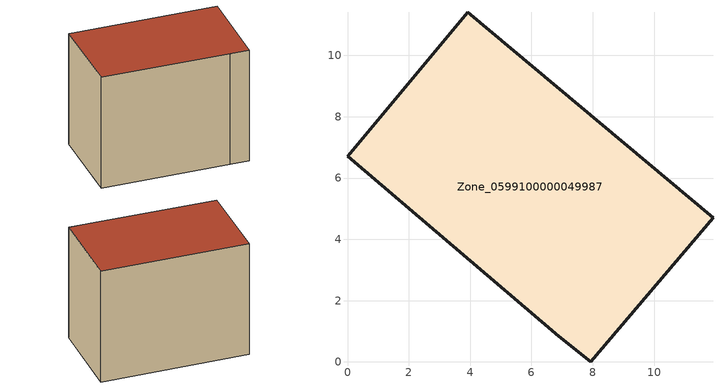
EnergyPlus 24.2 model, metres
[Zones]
Zone_0599100000049987
 floor ground (C_G): 3.93,11.41 11.92,4.7 7.93,0 6.89,0.84 0,6.71 z0
 wall outside (C_F): 6.89,0.84 7.93,0 11.92,4.7 3.93,11.41 0,6.71 6.89,0.84 z0:8.42
 roof outside (C_R): 11.92,4.7 3.93,11.41 0,6.71 6.89,0.84 7.93,0 z8.42
[BUILDING]
Pand.0599100000049987: North Axis=0; Terrain=City; Loads Convergence Tolerance Value=0.04; Temperature Convergence Tolerance Value=0.4; Solar Distribution=FullExterior; Maximum Number of Warmup Days=25; Minimum Number of Warmup Days=1
[Site:Location]
Rotterdam.The.Hague.AP_ZH_NLD Design_Conditions: Latitude=51.96; Longitude=4.45; Time Zone=1; Elevation=-4.5
[SITE:GROUNDTEMPERATURE:BUILDINGSURFACE]
18, 18, 18, 18, 18, 18, 18, 18, 18, 18, 18, 18
[MATERIAL] Thermal Absorptance=0.9; Solar Absorptance=0.7; Visible Absorptance=0.7
Name | Roughness | Thickness | Conductivity | Density | Specific Heat
G.TI.1946-1964 | MediumSmooth | 0.15 | 1 | 540 | 1210
F.TI.1946-1964 | Rough | 0.3 | 0.857143 | 1920 | 840
R.TI.1946-1964 | MediumRough | 0.2 | 0.277778 | 1500 | 1000
[CONSTRUCTION]
C_G: G.TI.1946-1964
C_F: F.TI.1946-1964
C_R: R.TI.1946-1964
[ZONE]
Zone_0599100000049987: Type=1; Multiplier=1; Ceiling Height=Autocalculate; Volume=Autocalculate; Floor Area=autocalculate; Part of Total Floor Area=Yes
[ZONEINFILTRATION:DESIGNFLOWRATE]
Infil_Zone_0599100000049987: Zone or ZoneList or Space or SpaceList=Zone_0599100000049987; Schedule=AlwaysOn; Design Flow Rate Calculation Method=Flow/Area; Flow Rate per Floor Area=0.003; Constant Term Coefficient=1; Temperature Term Coefficient=0; Velocity Term Coefficient=0; Velocity Squared Term Coefficient=0
[HVACTEMPLATE:ZONE:IDEALLOADSAIRSYSTEM]
Zone_0599100000049987: Maximum Heating Supply Air Temperature=50; Minimum Cooling Supply Air Temperature=13; Maximum Heating Supply Air Humidity Ratio=0.0156; Minimum Cooling Supply Air Humidity Ratio=0.0077; Heating Limit=NoLimit; Cooling Limit=NoLimit; Dehumidification Control Type=ConstantSensibleHeatRatio; Cooling Sensible Heat Ratio=0.7; Dehumidification Setpoint=60; Humidification Control Type=None; Humidification Setpoint=30; Outdoor Air Method=None; Outdoor Air Flow Rate per Person=0.00944; Outdoor Air Flow Rate per Zone Floor Area=0; Outdoor Air Flow Rate per Zone=0; Demand Controlled Ventilation Type=None; Outdoor Air Economizer Type=NoEconomizer; Heat Recovery Type=None; Sensible Heat Recovery Effectiveness=0.7; Latent Heat Recovery Effectiveness=0.65
[ZONECONTROL:THERMOSTAT]
ThermostatControl_Zone_0599100000049987: Zone or ZoneList=Zone_0599100000049987; Control Type Schedule=DualSetpointControlType; Control 1=Thermostat_Zone_0599100000049987; Temperature Difference Between Cutout And Setpoint=0
[THERMOSTATSETPOINT:DUALSETPOINT]
Thermostat_Zone_0599100000049987: Heating Setpoint Temperature Schedule=HeatingSetpoint_Zone_0599100000049987; Cooling Setpoint Temperature Schedule=CoolingSetpoint_Zone_0599100000049987
[SCHEDULE:COMPACT]
HeatingSetpoint_Zone_0599100000049987: Through: 12/31, For: AllDays, Until: 24:00, 21
CoolingSetpoint_Zone_0599100000049987: Through: 12/31, For: AllDays, Until: 24:00, 24
DualSetpointControlType: Through: 12/31, For: AllDays, Until: 24:00, 4
AlwaysOn: Through: 12/31, For: AllDays, Until: 24:00, 1
